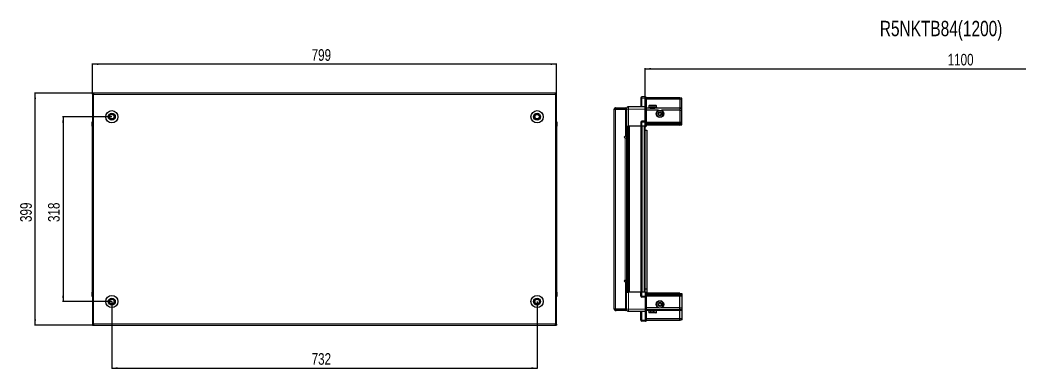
# Model space of a CAD drawing. Header units: millimetres. Extents: x 834 to 4032, y -97 to 1802.
# Drawn here: x 834 to 2555, y 1202 to 1802 of the extents above; entities that cross this region are included whole.
import ezdxf

# ---------------------------------------------------------------- set-up
doc = ezdxf.new("R2010")
doc.units = ezdxf.units.MM
doc.layers.add('FORMAT', color=7, linetype='Continuous')
doc.styles.add('SLDTEXTSTYLE0', font='TXT', dxfattribs={"width": 0.75})
doc.dimstyles.new('SLDDIMSTYLE0', dxfattribs={"dimtxt": 20, "dimasz": 10, "dimexe": 0, "dimexo": 0.0625, "dimgap": 5, "dimtad": 2, "dimdec": 1, "dimrnd": 1e-09, "dimzin": 12, "dimdsep": 46, "dimtxsty": 'SLDTEXTSTYLE0', "dimsah": 1, "dimcen": 0.09, "dimadec": 0, "dimazin": 3, "dimtfac": 1, "dimtofl": 0, "dimtmove": 0, "dimatfit": 3, "dimfxl": 0, "dimfrac": 2, "dimtolj": 1, "dimtzin": 12, "dimarcsym": 0})

# ---------------------------------------------------------------- blocks, each defined once
blk = doc.blocks.new('_D')
at = {"layer": 'FORMAT'}
for p, q in [((958.3, 1676.3), (858.8, 1676.3)), ((859.8, 1277.3), (859.8, 1676.3)), ((958.3, 1277.3), (858.8, 1277.3))]:
    blk.add_line(p, q, dxfattribs=at)
for points in [[(859.8, 1676.3), (858.3, 1666.3), (861.4, 1666.3)], [(859.8, 1277.3), (861.4, 1287.3), (858.3, 1287.3)]]:
    blk.add_solid(points, dxfattribs=at)
at = {"layer": 'FORMAT', "insert": (834, 1454.6), "char_height": 20, "attachment_point": 1, "rotation": 90, "style": 'SLDTEXTSTYLE0'}
blk.add_mtext('399', dxfattribs=at)
blk = doc.blocks.new('_D_1')
at = {"layer": 'FORMAT'}
for p, q in [((958.3, 1676.3), (958.3, 1727.3)), ((1757.3, 1726.3), (958.3, 1726.3)), ((1757.3, 1676.3), (1757.3, 1727.3))]:
    blk.add_line(p, q, dxfattribs=at)
for points in [[(958.3, 1726.3), (968.3, 1724.7), (968.3, 1727.8)], [(1757.3, 1726.3), (1747.3, 1727.8), (1747.3, 1724.7)]]:
    blk.add_solid(points, dxfattribs=at)
at = {"layer": 'FORMAT', "insert": (1335.7, 1752), "char_height": 20, "attachment_point": 1, "style": 'SLDTEXTSTYLE0'}
blk.add_mtext('799', dxfattribs=at)
blk = doc.blocks.new('_D_2')
at = {"layer": 'FORMAT'}
for p, q in [((991.8, 1317.7), (991.8, 1202.3)), ((1723.8, 1317.7), (1723.8, 1202.3)), ((991.8, 1203.3), (1723.8, 1203.3))]:
    blk.add_line(p, q, dxfattribs=at)
for points in [[(991.8, 1203.3), (1001.8, 1201.7), (1001.8, 1204.8)], [(1723.8, 1203.3), (1713.8, 1204.8), (1713.8, 1201.7)]]:
    blk.add_solid(points, dxfattribs=at)
at = {"layer": 'FORMAT', "insert": (1335.7, 1229), "char_height": 20, "attachment_point": 1, "style": 'SLDTEXTSTYLE0'}
blk.add_mtext('732', dxfattribs=at)
blk = doc.blocks.new('_D_3')
at = {"layer": 'FORMAT'}
for p, q in [((991.8, 1635.8), (906.8, 1635.8)), ((907.8, 1635.8), (907.8, 1317.8)), ((991.8, 1317.8), (906.8, 1317.8))]:
    blk.add_line(p, q, dxfattribs=at)
for points in [[(907.8, 1635.8), (906.3, 1625.8), (909.4, 1625.8)], [(907.8, 1317.8), (909.4, 1327.8), (906.3, 1327.8)]]:
    blk.add_solid(points, dxfattribs=at)
at = {"layer": 'FORMAT', "insert": (882, 1454.6), "char_height": 20, "attachment_point": 1, "rotation": 90, "style": 'SLDTEXTSTYLE0'}
blk.add_mtext('318', dxfattribs=at)
blk = doc.blocks.new('_D_4')
at = {"layer": 'FORMAT'}
for p, q in [((1910.1, 1619.8), (1910.1, 1719.3)), ((1910.1, 1718.3), (3010.1, 1718.3)), ((3010.1, 1619.8), (3010.1, 1719.3))]:
    blk.add_line(p, q, dxfattribs=at)
for points in [[(1910.1, 1718.3), (1920.1, 1716.7), (1920.1, 1719.8)], [(3010.1, 1718.3), (3000.1, 1719.8), (3000.1, 1716.7)]]:
    blk.add_solid(points, dxfattribs=at)
at = {"layer": 'FORMAT', "insert": (2430.5, 1744), "char_height": 20, "attachment_point": 1, "style": 'SLDTEXTSTYLE0'}
blk.add_mtext('1100', dxfattribs=at)

msp = doc.modelspace()

# ---------------------------------------------------------------- linework, layer by layer
at = {"color": 7, "linetype": 'Continuous', "lineweight": 25}
for p, q in [((958.32, 1674.76), (958.32, 1676.26)), ((960.42, 1676.26), (958.32, 1676.26)), ((958.32, 1674.76), (960.42, 1674.76)), ((958.32, 1674.76), (958.32, 1674.16)), ((958.32, 1674.16), (958.32, 1279.36)), ((958.32, 1674.16), (960.42, 1674.16)), ((960.42, 1676.26), (960.42, 1674.16)), ((1755.22, 1676.26), (960.42, 1676.26)), ((1755.22, 1674.16), (1755.22, 1676.26)), ((1757.32, 1676.26), (1755.22, 1676.26)), ((1755.22, 1674.76), (1757.32, 1674.76)), ((1755.22, 1674.16), (1757.32, 1674.16)), ((1757.32, 1674.76), (1757.32, 1676.26)), ((1757.32, 1674.16), (1757.32, 1674.76)), ((1757.32, 1279.36), (1757.32, 1674.16)), ((1910.22, 1669.76), (1904.22, 1669.76)), ((1910.22, 1669.76), (1910.55, 1669.76)), ((1910.22, 1669.76), (1910.22, 1667.76)), ((1911.42, 1669.26), (1910.55, 1669.76)), ((1910.22, 1652.76), (1881.22, 1652.76)), ((1902.22, 1667.76), (1902.22, 1652.76)), ((1910.22, 1652.96), (1910.22, 1667.76)), ((1910.22, 1652.96), (1910.22, 1667.76)), ((1910.22, 1652.76), (1910.22, 1652.96)), ((1910.22, 1652.76), (1911.42, 1652.76)), ((1910.22, 1648.76), (1910.22, 1652.76)), ((1911.42, 1667.76), (1911.42, 1669.26)), ((1969.72, 1668.26), (1911.42, 1668.26)), ((1911.42, 1667.76), (1911.42, 1652.96)), ((1969.72, 1665.76), (1911.42, 1665.76)), ((1911.42, 1652.96), (1911.42, 1652.76)), ((1911.42, 1652.76), (1911.42, 1648.76)), ((1916.22, 1654.66), (1916.22, 1652.26)), ((1917.02, 1655.46), (1924.19, 1655.46)), ((1924.19, 1655.46), (1928.42, 1655.46)), ((1929.22, 1652.26), (1929.22, 1654.66)), ((1969.72, 1668.26), (1969.72, 1665.76)), ((1972.72, 1667.45), (1969.72, 1668.26)), ((1969.72, 1665.76), (1969.72, 1651.26)), ((1972.72, 1665.6), (1969.72, 1665.76)), ((1972.72, 1665.6), (1972.72, 1667.45)), ((1972.72, 1651.26), (1972.72, 1665.6)), ((1858.22, 1648.91), (1856.72, 1648.91)), ((1856.72, 1648.41), (1856.72, 1648.91)), ((1856.72, 1305.11), (1856.72, 1648.41)), ((1858.82, 1649.51), (1858.82, 1651.01)), ((1858.82, 1651.01), (1859.72, 1651.01)), ((1858.82, 1649.51), (1859.72, 1649.51)), ((1858.82, 1649.01), (1876.22, 1649.01)), ((1859.72, 1649.51), (1859.72, 1651.01)), ((1859.72, 1651.01), (1876.22, 1651.01)), ((1859.72, 1649.51), (1876.22, 1649.51)), ((1876.22, 1649.51), (1876.22, 1651.01)), ((1877.72, 1649.01), (1876.22, 1649.01)), ((1876.22, 1649.01), (1876.22, 1601.51)), ((1877.72, 1648.76), (1877.72, 1619.76)), ((1910.22, 1628.46), (1910.22, 1648.76)), ((1969.72, 1650.26), (1911.42, 1650.26)), ((1911.42, 1648.76), (1911.42, 1628.46)), ((1932.72, 1646.76), (1911.42, 1646.76)), ((1916.22, 1652.26), (1916.22, 1651.76)), ((1916.22, 1651.76), (1916.35, 1651.76)), ((1916.54, 1652.26), (1916.35, 1652.26)), ((1916.35, 1652.26), (1916.35, 1651.76)), ((1916.35, 1651.76), (1916.54, 1651.76)), ((1916.54, 1652.26), (1916.54, 1651.76)), ((1916.54, 1651.76), (1917.07, 1651.76)), ((1917.47, 1652.26), (1917.07, 1652.26)), ((1917.07, 1652.26), (1917.07, 1651.76)), ((1917.07, 1651.76), (1917.47, 1651.76)), ((1917.47, 1652.26), (1917.47, 1651.76)), ((1917.47, 1651.76), (1918.34, 1651.76)), ((1918.32, 1651.76), (1918.32, 1651.66)), ((1918.32, 1651.66), (1927.12, 1651.66)), ((1918.92, 1652.26), (1918.34, 1652.26)), ((1918.34, 1652.26), (1918.34, 1651.76)), ((1918.34, 1651.76), (1918.92, 1651.76)), ((1918.72, 1651.26), (1919.41, 1650.77)), ((1918.72, 1651.26), (1923.75, 1651.26)), ((1919.41, 1650.77), (1918.72, 1650.29)), ((1918.72, 1650.29), (1918.72, 1650.26)), ((1918.72, 1650.29), (1923.75, 1650.29)), ((1918.92, 1652.26), (1918.92, 1651.76)), ((1918.92, 1651.76), (1920.04, 1651.76)), ((1919.41, 1650.77), (1923.57, 1650.77)), ((1920.73, 1652.26), (1920.04, 1652.26)), ((1920.04, 1652.26), (1920.04, 1651.76)), ((1920.04, 1651.76), (1920.73, 1651.76)), ((1920.73, 1652.26), (1920.73, 1651.76)), ((1920.73, 1651.76), (1922, 1651.76)), ((1922.74, 1652.26), (1922, 1652.26)), ((1922, 1652.26), (1922, 1651.76)), ((1922, 1651.76), (1922.23, 1651.76)), ((1922.23, 1652.26), (1922.23, 1651.76)), ((1922.73, 1652.26), (1922.73, 1651.76)), ((1922.73, 1651.76), (1922.74, 1651.76)), ((1922.74, 1652.26), (1922.74, 1651.76)), ((1922.74, 1651.76), (1924.03, 1651.76)), ((1923.57, 1650.77), (1926.03, 1650.77)), ((1923.75, 1651.26), (1926.72, 1651.26)), ((1923.75, 1650.29), (1926.72, 1650.29)), ((1924.75, 1652.26), (1924.03, 1652.26)), ((1924.03, 1652.26), (1924.03, 1651.76)), ((1924.09, 1652.26), (1924.09, 1651.76)), ((1924.09, 1651.76), (1924.75, 1651.76)), ((1924.75, 1652.26), (1924.75, 1651.76)), ((1924.75, 1651.76), (1925.94, 1651.76)), ((1926.56, 1652.26), (1925.94, 1652.26)), ((1925.94, 1652.26), (1925.94, 1651.76)), ((1925.94, 1651.76), (1926.56, 1651.76)), ((1926.03, 1650.77), (1926.72, 1651.26)), ((1926.72, 1650.29), (1926.03, 1650.77)), ((1926.56, 1652.26), (1926.56, 1651.76)), ((1926.56, 1651.76), (1927.52, 1651.76)), ((1926.72, 1650.26), (1926.72, 1650.29)), ((1927.12, 1651.66), (1927.12, 1651.76)), ((1927.99, 1652.26), (1927.52, 1652.26)), ((1927.52, 1652.26), (1927.52, 1651.76)), ((1927.52, 1651.76), (1927.99, 1651.76)), ((1927.99, 1652.26), (1927.99, 1651.76)), ((1927.99, 1651.76), (1928.64, 1651.76)), ((1928.91, 1652.26), (1928.64, 1652.26)), ((1928.64, 1652.26), (1928.64, 1651.76)), ((1928.64, 1651.76), (1928.91, 1651.76)), ((1928.91, 1652.26), (1928.91, 1651.76)), ((1928.91, 1651.76), (1929.18, 1651.76)), ((1929.22, 1652.26), (1929.18, 1652.26)), ((1929.18, 1652.26), (1929.18, 1651.76)), ((1929.18, 1651.76), (1929.22, 1651.76)), ((1929.22, 1652.26), (1929.22, 1651.76)), ((1969.72, 1646.76), (1937.72, 1646.76)), ((1969.72, 1651.26), (1969.72, 1650.26)), ((1969.72, 1650.26), (1969.72, 1646.76)), ((1972.72, 1649.45), (1969.72, 1650.26)), ((1969.72, 1646.76), (1969.72, 1626.26)), ((1969.72, 1646.76), (1972.72, 1646.42)), ((1972.72, 1649.45), (1972.72, 1651.26)), ((1972.72, 1646.42), (1972.72, 1649.45)), ((1972.72, 1626.26), (1972.72, 1646.42)), ((957.82, 1626.26), (957.82, 1619.76)), ((957.82, 1619.76), (957.82, 1626.26)), ((957.82, 1619.76), (957.82, 1619.76)), ((958.32, 1619.76), (957.82, 1619.76)), ((957.97, 1619.76), (957.97, 1333.76)), ((1757.32, 1627.58), (1757.32, 1627.58)), ((1757.32, 1619.76), (1757.82, 1619.76)), ((1757.67, 1333.76), (1757.67, 1619.76)), ((1757.82, 1626.26), (1757.82, 1619.76)), ((1757.82, 1619.76), (1757.82, 1626.26)), ((1757.82, 1619.76), (1757.82, 1619.76)), ((1757.82, 1619.76), (1757.82, 1619.76)), ((1876.22, 1622.51), (1877.72, 1622.51)), ((1877.72, 1619.76), (1876.22, 1619.76)), ((1878.37, 1333.76), (1878.37, 1619.76)), ((1880.16, 1619.76), (1880.16, 1333.76)), ((1880.2, 1619.76), (1880.2, 1333.76)), ((1902.22, 1619.76), (1881.22, 1619.76)), ((1902.22, 1626.26), (1902.22, 1619.76)), ((1902.22, 1619.76), (1904.22, 1619.76)), ((1902.87, 1333.76), (1902.87, 1619.76)), ((1910.22, 1628.26), (1904.22, 1628.26)), ((1910.22, 1619.76), (1904.22, 1619.76)), ((1910.07, 1333.76), (1910.07, 1619.76)), ((1910.22, 1628.26), (1910.22, 1628.46)), ((1910.22, 1628.26), (1910.22, 1626.26)), ((1910.22, 1628.26), (1911.42, 1628.26)), ((1910.22, 1619.76), (1910.22, 1626.26)), ((1910.22, 1619.76), (1910.22, 1626.26)), ((1910.22, 1619.76), (1910.55, 1619.76)), ((1910.22, 1619.76), (1910.22, 1619.76)), ((1910.55, 1619.76), (1910.55, 1626.26)), ((1911.42, 1619.76), (1910.55, 1619.76)), ((1910.55, 1619.76), (1910.55, 1619.76)), ((1911.42, 1628.46), (1911.42, 1628.26)), ((1911.42, 1627.58), (1911.42, 1628.26)), ((1911.42, 1627.58), (1911.42, 1619.76)), ((1969.72, 1625.26), (1911.42, 1625.26)), ((1969.72, 1624.26), (1911.42, 1624.26)), ((1969.72, 1622.76), (1911.42, 1622.76)), ((1969.72, 1621.26), (1911.42, 1621.26)), ((1969.72, 1626.26), (1969.72, 1625.26)), ((1969.72, 1625.26), (1969.72, 1624.26)), ((1969.72, 1625.26), (1972.72, 1624.45)), ((1969.72, 1624.26), (1969.72, 1622.76)), ((1969.72, 1624.26), (1972.72, 1623.71)), ((1969.72, 1622.76), (1972.72, 1623.21)), ((1969.72, 1622.76), (1969.72, 1621.26)), ((1969.72, 1621.26), (1972.72, 1622.06)), ((1972.72, 1624.45), (1972.72, 1626.26)), ((1972.72, 1623.71), (1972.72, 1624.45)), ((1972.72, 1623.21), (1972.72, 1623.71)), ((1972.72, 1622.06), (1972.72, 1623.21)), ((1876.22, 1601.51), (1874.87, 1601.51)), ((1910.07, 1612.76), (1912.57, 1612.76)), ((1912.57, 1612.76), (1912.57, 1339.26)), ((1874.87, 1599.51), (1875.62, 1599.51)), ((1875.62, 1599.51), (1877.72, 1599.51)), ((1877.72, 1599.51), (1877.72, 1354.01)), ((1875.62, 1354.01), (1874.87, 1354.01)), ((1874.87, 1352.01), (1876.22, 1352.01)), ((1877.72, 1354.01), (1875.62, 1354.01)), ((1876.22, 1352.01), (1876.22, 1304.51)), ((957.82, 1333.76), (957.82, 1333.76)), ((957.82, 1327.26), (957.82, 1333.76)), ((957.82, 1333.76), (957.82, 1333.76)), ((957.82, 1333.76), (957.82, 1327.26)), ((958.32, 1333.76), (957.82, 1333.76)), ((958.32, 1325.93), (958.32, 1325.93)), ((1757.32, 1333.76), (1757.82, 1333.76)), ((1757.82, 1333.76), (1757.82, 1333.76)), ((1757.82, 1327.26), (1757.82, 1333.76)), ((1757.82, 1333.76), (1757.82, 1327.26)), ((1877.72, 1333.76), (1876.22, 1333.76)), ((1877.72, 1331.01), (1876.22, 1331.01)), ((1877.72, 1304.76), (1877.72, 1333.76)), ((1902.22, 1333.76), (1881.22, 1333.76)), ((1902.22, 1327.26), (1902.22, 1333.76)), ((1902.22, 1333.76), (1904.22, 1333.76)), ((1910.22, 1333.76), (1904.22, 1333.76)), ((1912.57, 1339.26), (1910.07, 1339.26)), ((1910.22, 1327.26), (1910.22, 1333.76)), ((1910.22, 1333.76), (1910.55, 1333.76)), ((1910.22, 1327.26), (1910.22, 1325.26)), ((1910.22, 1327.26), (1910.22, 1325.26)), ((1910.55, 1327.26), (1910.55, 1333.76)), ((1910.55, 1333.76), (1911.42, 1333.76)), ((1911.42, 1333.76), (1911.42, 1325.93)), ((1969.72, 1332.26), (1911.42, 1332.26)), ((1969.72, 1330.76), (1911.42, 1330.76)), ((1969.72, 1329.26), (1911.42, 1329.26)), ((1969.72, 1328.26), (1911.42, 1328.26)), ((1911.42, 1325.26), (1911.42, 1325.93)), ((1912.57, 1339.26), (1912.57, 1332.26)), ((1969.72, 1330.76), (1969.72, 1332.26)), ((1969.72, 1332.26), (1972.72, 1331.45)), ((1969.72, 1329.26), (1969.72, 1330.76)), ((1969.72, 1330.76), (1972.72, 1330.3)), ((1969.72, 1329.26), (1972.72, 1329.8)), ((1969.72, 1328.26), (1969.72, 1329.26)), ((1969.72, 1328.26), (1972.72, 1329.06)), ((1969.72, 1327.26), (1969.72, 1328.26)), ((1969.72, 1306.76), (1969.72, 1327.26)), ((1972.72, 1331.45), (1972.72, 1330.3)), ((1972.72, 1330.3), (1972.72, 1329.8)), ((1972.72, 1329.8), (1972.72, 1329.06)), ((1972.72, 1329.06), (1972.72, 1327.26)), ((1972.72, 1327.26), (1972.72, 1307.09)), ((1910.22, 1325.26), (1904.22, 1325.26)), ((1910.22, 1325.26), (1911.42, 1325.26)), ((1910.22, 1325.06), (1910.22, 1325.26)), ((1910.22, 1304.76), (1910.22, 1325.06)), ((1911.42, 1325.26), (1911.42, 1325.06)), ((1911.42, 1325.06), (1911.42, 1304.76)), ((1856.72, 1304.61), (1856.72, 1305.11)), ((1858.22, 1304.61), (1856.72, 1304.61)), ((1876.22, 1304.51), (1858.82, 1304.51)), ((1858.82, 1304.01), (1858.82, 1302.51)), ((1858.82, 1304.01), (1859.72, 1304.01)), ((1858.82, 1302.51), (1859.72, 1302.51)), ((1859.72, 1304.01), (1859.72, 1302.51)), ((1876.22, 1304.01), (1859.72, 1304.01)), ((1876.22, 1302.51), (1859.72, 1302.51)), ((1876.22, 1304.51), (1877.72, 1304.51)), ((1876.22, 1304.01), (1876.22, 1302.51)), ((1910.22, 1300.76), (1881.22, 1300.76)), ((1902.22, 1285.76), (1902.22, 1300.76)), ((1910.22, 1300.76), (1910.22, 1304.76)), ((1910.22, 1300.76), (1911.42, 1300.76)), ((1910.22, 1300.56), (1910.22, 1300.76)), ((1910.22, 1285.76), (1910.22, 1300.56)), ((1932.72, 1306.76), (1911.42, 1306.76)), ((1911.42, 1304.76), (1911.42, 1300.76)), ((1969.72, 1303.26), (1911.42, 1303.26)), ((1911.42, 1300.76), (1911.42, 1300.56)), ((1911.42, 1300.56), (1911.42, 1285.76)), ((1916.22, 1301.76), (1916.22, 1298.86)), ((1916.32, 1301.76), (1916.22, 1301.76)), ((1916.32, 1301.26), (1916.32, 1301.76)), ((1916.48, 1301.76), (1916.32, 1301.76)), ((1916.32, 1301.26), (1916.48, 1301.26)), ((1916.48, 1301.26), (1916.48, 1301.76)), ((1916.97, 1301.76), (1916.48, 1301.76)), ((1916.97, 1301.26), (1916.97, 1301.76)), ((1917.35, 1301.76), (1916.97, 1301.76)), ((1916.97, 1301.26), (1917.35, 1301.26)), ((1917.17, 1298.06), (1917.02, 1298.06)), ((1928.42, 1298.06), (1917.17, 1298.06)), ((1917.35, 1301.26), (1917.35, 1301.76)), ((1918.19, 1301.76), (1917.35, 1301.76)), ((1918.19, 1301.26), (1918.19, 1301.76)), ((1918.75, 1301.76), (1918.19, 1301.76)), ((1918.19, 1301.26), (1918.75, 1301.26)), ((1918.32, 1301.86), (1918.32, 1301.76)), ((1923.72, 1301.86), (1918.32, 1301.86)), ((1918.72, 1303.26), (1918.72, 1303.22)), ((1918.72, 1303.22), (1919.41, 1302.74)), ((1918.82, 1303.22), (1918.72, 1303.22)), ((1919.41, 1302.74), (1918.72, 1302.26)), ((1918.82, 1302.26), (1918.72, 1302.26)), ((1918.75, 1301.26), (1918.75, 1301.76)), ((1919.85, 1301.76), (1918.75, 1301.76)), ((1926.72, 1303.22), (1918.82, 1303.22)), ((1926.72, 1302.26), (1918.82, 1302.26)), ((1919.5, 1302.74), (1919.41, 1302.74)), ((1926.03, 1302.74), (1919.5, 1302.74)), ((1919.85, 1301.26), (1919.85, 1301.76)), ((1920.54, 1301.76), (1919.85, 1301.76)), ((1919.85, 1301.26), (1920.54, 1301.26)), ((1920.54, 1301.26), (1920.54, 1301.76)), ((1921.8, 1301.76), (1920.54, 1301.76)), ((1921.8, 1301.26), (1921.8, 1301.76)), ((1922.1, 1301.76), (1921.8, 1301.76)), ((1921.8, 1301.26), (1922.53, 1301.26)), ((1922.1, 1301.26), (1922.1, 1301.76)), ((1922.53, 1301.26), (1922.53, 1301.76)), ((1923.83, 1301.76), (1922.53, 1301.76)), ((1927.12, 1301.86), (1923.72, 1301.86)), ((1923.83, 1301.26), (1923.83, 1301.76)), ((1923.83, 1301.26), (1924.55, 1301.26)), ((1923.96, 1301.26), (1923.96, 1301.76)), ((1924.55, 1301.76), (1923.96, 1301.76)), ((1924.55, 1301.26), (1924.55, 1301.76)), ((1925.76, 1301.76), (1924.55, 1301.76)), ((1925.76, 1301.26), (1925.76, 1301.76)), ((1926.39, 1301.76), (1925.76, 1301.76)), ((1925.76, 1301.26), (1926.39, 1301.26)), ((1926.03, 1302.74), (1926.72, 1303.22)), ((1926.72, 1302.26), (1926.03, 1302.74)), ((1926.39, 1301.26), (1926.39, 1301.76)), ((1927.38, 1301.76), (1926.39, 1301.76)), ((1926.72, 1303.22), (1926.72, 1303.26)), ((1927.12, 1301.76), (1927.12, 1301.86)), ((1927.38, 1301.26), (1927.38, 1301.76)), ((1927.87, 1301.76), (1927.38, 1301.76)), ((1927.38, 1301.26), (1927.87, 1301.26)), ((1927.87, 1301.26), (1927.87, 1301.76)), ((1928.55, 1301.76), (1927.87, 1301.76)), ((1928.55, 1301.26), (1928.55, 1301.76)), ((1928.84, 1301.76), (1928.55, 1301.76)), ((1928.55, 1301.26), (1928.84, 1301.26)), ((1928.84, 1301.26), (1928.84, 1301.76)), ((1929.15, 1301.76), (1928.84, 1301.76)), ((1929.15, 1301.26), (1929.15, 1301.76)), ((1929.22, 1301.76), (1929.15, 1301.76)), ((1929.15, 1301.26), (1929.22, 1301.26)), ((1929.22, 1298.86), (1929.22, 1301.76)), ((1929.22, 1301.26), (1929.22, 1301.76)), ((1929.22, 1301.76), (1929.22, 1301.76)), ((1969.72, 1306.76), (1937.72, 1306.76)), ((1969.72, 1306.76), (1972.72, 1307.09)), ((1969.72, 1303.26), (1969.72, 1306.76)), ((1972.72, 1304.06), (1969.72, 1303.26)), ((1969.72, 1302.26), (1969.72, 1303.26)), ((1969.72, 1287.76), (1969.72, 1302.26)), ((1972.72, 1307.09), (1972.72, 1304.06)), ((1972.72, 1304.06), (1972.72, 1302.26)), ((1972.72, 1302.26), (1972.72, 1287.91)), ((960.42, 1279.36), (958.32, 1279.36)), ((958.32, 1279.36), (958.32, 1278.76)), ((960.42, 1278.76), (958.32, 1278.76)), ((958.32, 1278.76), (958.32, 1277.26)), ((958.32, 1277.26), (960.42, 1277.26)), ((960.42, 1279.36), (960.42, 1277.26)), ((960.42, 1277.26), (1755.22, 1277.26)), ((1757.32, 1279.36), (1755.22, 1279.36)), ((1755.22, 1277.26), (1755.22, 1279.36)), ((1757.32, 1278.76), (1755.22, 1278.76)), ((1755.22, 1277.26), (1757.32, 1277.26)), ((1757.32, 1278.76), (1757.32, 1279.36)), ((1757.32, 1278.76), (1757.32, 1277.26)), ((1910.22, 1283.76), (1904.22, 1283.76)), ((1910.22, 1285.76), (1910.22, 1283.76)), ((1910.22, 1283.76), (1910.55, 1283.76)), ((1910.22, 1283.76), (1910.22, 1283.76)), ((1910.22, 1283.76), (1910.55, 1283.76)), ((1910.55, 1283.76), (1911.42, 1284.26)), ((1910.55, 1283.76), (1911.42, 1284.26)), ((1969.72, 1287.76), (1911.42, 1287.76)), ((1911.42, 1284.26), (1911.42, 1285.76)), ((1969.72, 1285.26), (1911.42, 1285.26)), ((1972.72, 1287.91), (1969.72, 1287.76)), ((1969.72, 1285.26), (1969.72, 1287.76)), ((1972.72, 1286.06), (1969.72, 1285.26)), ((1972.72, 1287.91), (1972.72, 1286.06))]:
    msp.add_line(p, q, dxfattribs=at)
at = {"color": 8, "linetype": 'Continuous', "lineweight": 18}
for p, q in [((960.42, 1674.16), (960.42, 1279.36)), ((1755.22, 1674.16), (960.42, 1674.16)), ((1755.22, 1279.36), (1755.22, 1674.16)), ((1904.22, 1667.76), (1904.22, 1669.76)), ((1904.22, 1667.76), (1902.22, 1667.76)), ((1904.22, 1652.76), (1904.22, 1667.76)), ((1910.22, 1667.76), (1904.22, 1667.76)), ((1910.22, 1667.76), (1911.42, 1667.76)), ((1910.22, 1652.96), (1911.42, 1652.96)), ((1916.22, 1654.66), (1924.39, 1654.66)), ((1924.39, 1654.66), (1929.22, 1654.66)), ((1858.82, 1649.01), (1858.82, 1304.51)), ((1881.22, 1619.76), (1881.22, 1648.76)), ((1910.22, 1648.76), (1881.22, 1648.76)), ((1910.22, 1648.76), (1911.42, 1648.76)), ((1918.72, 1651.26), (1911.42, 1651.26)), ((1969.72, 1651.26), (1926.72, 1651.26)), ((1972.72, 1651.26), (1969.72, 1651.26)), ((958.32, 1626.26), (957.82, 1626.26)), ((1757.32, 1626.26), (1757.82, 1626.26)), ((1877.72, 1599.51), (1877.72, 1619.76)), ((1878.96, 1619.76), (1878.96, 1333.76)), ((1881.4, 1333.76), (1881.4, 1619.76)), ((1882.82, 1619.76), (1882.82, 1333.76)), ((1902.22, 1626.26), (1904.22, 1626.26)), ((1902.22, 1333.76), (1902.22, 1619.76)), ((1904.22, 1626.26), (1904.22, 1628.26)), ((1904.22, 1619.76), (1904.22, 1626.26)), ((1910.22, 1626.26), (1904.22, 1626.26)), ((1904.87, 1333.76), (1904.87, 1619.76)), ((1908.07, 1333.76), (1908.07, 1619.76)), ((1910.22, 1628.46), (1911.42, 1628.46)), ((1910.22, 1626.26), (1910.55, 1626.26)), ((1910.22, 1619.76), (1910.55, 1619.76)), ((1969.72, 1626.26), (1911.42, 1626.26)), ((1969.72, 1626.26), (1972.72, 1626.26)), ((1875.62, 1354.01), (1875.62, 1599.51)), ((1877.72, 1333.76), (1877.72, 1354.01)), ((958.32, 1327.26), (957.82, 1327.26)), ((1757.32, 1327.26), (1757.82, 1327.26)), ((1881.22, 1333.76), (1881.22, 1304.76)), ((1902.22, 1327.26), (1904.22, 1327.26)), ((1904.22, 1333.76), (1904.22, 1327.26)), ((1904.22, 1327.26), (1904.22, 1325.26)), ((1910.22, 1327.26), (1904.22, 1327.26)), ((1910.22, 1327.26), (1910.55, 1327.26)), ((1969.72, 1327.26), (1911.42, 1327.26)), ((1969.72, 1327.26), (1972.72, 1327.26)), ((1911.42, 1325.06), (1910.22, 1325.06)), ((1910.22, 1304.76), (1881.22, 1304.76)), ((1904.22, 1300.76), (1904.22, 1285.76)), ((1910.22, 1304.76), (1911.42, 1304.76)), ((1911.42, 1300.56), (1910.22, 1300.56)), ((1918.72, 1302.26), (1911.42, 1302.26)), ((1916.39, 1298.86), (1916.22, 1298.86)), ((1929.22, 1298.86), (1916.39, 1298.86)), ((1969.72, 1302.26), (1926.72, 1302.26)), ((1972.72, 1302.26), (1969.72, 1302.26)), ((960.42, 1279.36), (1755.22, 1279.36)), ((1904.22, 1285.76), (1902.22, 1285.76)), ((1904.22, 1285.76), (1904.22, 1283.76)), ((1910.22, 1285.76), (1904.22, 1285.76)), ((1910.22, 1285.76), (1911.42, 1285.76))]:
    msp.add_line(p, q, dxfattribs=at)
at = {"color": 7, "linetype": 'Continuous', "lineweight": 25}
for centre, radius in [((991.82, 1635.76), 10.5), ((991.82, 1635.76), 6), ((991.82, 1635.76), 3.9), ((1723.82, 1635.76), 10.5), ((1723.82, 1635.76), 6), ((1723.82, 1635.76), 3.9), ((1935.22, 1640.76), 6.5), ((1935.22, 1640.76), 3.46), ((991.82, 1317.76), 10.5), ((1723.82, 1317.76), 10.5), ((991.82, 1317.76), 6), ((991.82, 1317.76), 3.9), ((1723.82, 1317.76), 6), ((1723.82, 1317.76), 3.9), ((1935.22, 1312.76), 6.5), ((1935.22, 1312.76), 3.46)]:
    msp.add_circle(centre, radius, dxfattribs=at)
at = {"color": 8, "linetype": 'Continuous', "lineweight": 18}
for centre in [(1935.22, 1640.76), (1935.22, 1312.76)]:
    msp.add_circle(centre, 5.7, dxfattribs=at)
at = {"color": 7, "linetype": 'Continuous', "lineweight": 25}
for centre, radius, start, end in [((1904.22, 1667.76), 2, 90, 180), ((1917.02, 1654.66), 0.8, 90, 180), ((1928.42, 1654.66), 0.8, 0, 90), ((991.82, 1635.76), 4.62, 120, 180), ((991.82, 1635.76), 4.62, 180, 240), ((991.82, 1635.76), 4.62, 60, 120), ((991.82, 1635.76), 4.62, 360, 60), ((991.82, 1635.76), 4.62, 300, 360), ((1723.82, 1635.76), 4.62, 120, 180), ((1723.82, 1635.76), 4.62, 180, 240), ((1723.82, 1635.76), 4.62, 60, 120), ((1723.82, 1635.76), 4.62, 0, 60), ((1723.82, 1635.76), 4.62, 300, 0), ((1858.72, 1648.51), 0.5, 90, 117.7907), ((1876.12, 1648.91), 0.6, 9.59407, 90), ((1876.12, 1648.91), 2.1, 32.2369, 87.2706), ((1918.32, 1651.26), 0.4, 0, 90), ((1927.12, 1651.26), 0.4, 90, 180), ((1935.22, 1640.76), 2.5, 161.00659, 221.00659), ((1935.22, 1640.76), 2.5, 101.00659, 161.00659), ((1935.22, 1640.76), 2.5, 221.00659, 281.00659), ((1935.22, 1640.76), 2.5, 41.00659, 101.00659), ((1935.22, 1640.76), 2.5, 281.00659, 341.00659), ((1935.22, 1640.76), 2.5, 341.00659, 41.00659), ((959.82, 1626.26), 2, 138.59038, 180), ((991.82, 1635.76), 4.62, 240, 300), ((1723.82, 1635.76), 4.62, 240, 300), ((1755.82, 1626.26), 2, 0, 41.39416), ((1904.22, 1626.26), 2, 90, 180), ((1907.57, 1622.41), 5, 300, 346.70293), ((1874.87, 1600.51), 1, 90, 270), ((1874.87, 1353.01), 1, 90, 270), ((959.82, 1327.26), 2, 180, 221.39416), ((1755.82, 1327.26), 2, 318.59038, 0), ((1904.22, 1327.26), 2, 180, 270), ((991.82, 1317.76), 4.62, 120, 180), ((991.82, 1317.76), 4.62, 180, 240), ((991.82, 1317.76), 4.62, 60, 120), ((991.82, 1317.76), 4.62, 240, 300), ((991.82, 1317.76), 4.62, 360, 60), ((991.82, 1317.76), 4.62, 300, 360), ((1723.82, 1317.76), 4.62, 120, 180), ((1723.82, 1317.76), 4.62, 180, 240), ((1723.82, 1317.76), 4.62, 60, 120), ((1723.82, 1317.76), 4.62, 240, 300), ((1723.82, 1317.76), 4.62, 0, 60), ((1723.82, 1317.76), 4.62, 300, 0), ((1935.22, 1312.76), 2.5, 127.98423, 187.98423), ((1935.22, 1312.76), 2.5, 187.98423, 247.98423), ((1935.22, 1312.76), 2.5, 67.98423, 127.98423), ((1935.22, 1312.76), 2.5, 247.98423, 307.98423), ((1935.22, 1312.76), 2.5, 7.98423, 67.98423), ((1935.22, 1312.76), 2.5, 307.98423, 7.98423), ((1858.72, 1305.01), 0.5, 243.58436, 270), ((1876.12, 1304.61), 0.6, 270, 350.40593), ((1876.12, 1304.61), 2.1, 272.7294, 327.8305), ((1917.02, 1298.86), 0.8, 180, 270), ((1918.32, 1302.26), 0.4, 270, 0), ((1927.12, 1302.26), 0.4, 180, 270), ((1928.42, 1298.86), 0.8, 270, 360), ((1904.22, 1285.76), 2, 180, 270)]:
    msp.add_arc(centre, radius, start, end, dxfattribs=at)
for centre, start_param, end_param in [((1914.02, 1626.26), 2.4188584, 3.1415927), ((1914.02, 1327.26), 3.1415927, 3.8643269)]:
    msp.add_ellipse(centre, major_axis=(3.46, 0), ratio=0.5773503, start_param=start_param, end_param=end_param, dxfattribs=at)
for points, knots in [([(1881.22, 1652.76), (1880.78, 1652.71), (1880.1, 1652.64), (1879.29, 1652.2), (1878.73, 1651.75), (1878.27, 1651.19), (1877.84, 1650.37), (1877.77, 1649.7), (1877.72, 1649.26)], [0, 0, 0, 0, 0.2394568, 0.3683607, 0.5, 0.6316393, 0.7605432, 1, 1, 1, 1]), ([(987.21, 1635.76), (987.54, 1636.33), (988.1, 1637.31), (988.92, 1638.73), (989.33, 1639.44), (989.52, 1639.76)], [0, 0, 0, 0, 0.4391308, 0.7513783, 1, 1, 1, 1]), ([(989.52, 1631.76), (989.18, 1632.33), (988.62, 1633.31), (987.8, 1634.73), (987.39, 1635.44), (987.21, 1635.76)], [0, 0, 0, 0, 0.4391308, 0.7513783, 1, 1, 1, 1]), ([(989.52, 1639.76), (989.72, 1639.76), (990.42, 1639.76), (991.73, 1639.76), (993.12, 1639.76), (993.87, 1639.76), (994.13, 1639.76)], [0, 0, 0, 0, 0.1393293, 0.4852696, 0.8163565, 1, 1, 1, 1]), ([(994.13, 1639.76), (994.46, 1639.18), (995.03, 1638.2), (995.85, 1636.78), (996.26, 1636.07), (996.44, 1635.76)], [0, 0, 0, 0, 0.4391308, 0.7513783, 1, 1, 1, 1]), ([(996.44, 1635.76), (996.11, 1635.18), (995.55, 1634.2), (994.72, 1632.78), (994.32, 1632.07), (994.13, 1631.76)], [0, 0, 0, 0, 0.4391308, 0.7513783, 1, 1, 1, 1]), ([(1719.21, 1635.76), (1719.54, 1636.33), (1720.1, 1637.31), (1720.92, 1638.73), (1721.33, 1639.44), (1721.52, 1639.76)], [0, 0, 0, 0, 0.4391308, 0.7513783, 1, 1, 1, 1]), ([(1721.52, 1631.76), (1721.18, 1632.33), (1720.62, 1633.31), (1719.8, 1634.73), (1719.39, 1635.44), (1719.21, 1635.76)], [0, 0, 0, 0, 0.4391308, 0.7513783, 1, 1, 1, 1]), ([(1721.52, 1639.76), (1721.72, 1639.76), (1722.42, 1639.76), (1723.73, 1639.76), (1725.12, 1639.76), (1725.87, 1639.76), (1726.13, 1639.76)], [0, 0, 0, 0, 0.1393293, 0.4852696, 0.8163565, 1, 1, 1, 1]), ([(1726.13, 1639.76), (1726.46, 1639.18), (1727.03, 1638.2), (1727.85, 1636.78), (1728.26, 1636.07), (1728.44, 1635.76)], [0, 0, 0, 0, 0.4391308, 0.7513783, 1, 1, 1, 1]), ([(1728.44, 1635.76), (1728.11, 1635.18), (1727.55, 1634.2), (1726.72, 1632.78), (1726.32, 1632.07), (1726.13, 1631.76)], [0, 0, 0, 0, 0.4391308, 0.7513783, 1, 1, 1, 1]), ([(1858.82, 1651.01), (1858.57, 1650.98), (1858.07, 1650.93), (1857.43, 1650.54), (1856.97, 1649.98), (1856.75, 1649.4), (1856.73, 1649.03), (1856.72, 1648.91)], [0, 0, 0, 0, 0.2302553, 0.4485219, 0.6667858, 0.8850496, 1, 1, 1, 1]), ([(1856.72, 1648.41), (1856.75, 1648.45), (1856.8, 1648.54), (1857.19, 1648.68), (1857.75, 1648.81), (1858.33, 1648.92), (1858.69, 1648.98), (1858.82, 1649.01)], [0, 0, 0, 0, 0.2302553, 0.4485219, 0.6667858, 0.8850496, 1, 1, 1, 1]), ([(1877.72, 1649.26), (1877.72, 1649.25), (1877.72, 1649.24), (1877.72, 1649.12), (1877.72, 1648.95), (1877.72, 1648.82), (1877.72, 1648.76)], [0, 0, 0, 0, 0.2493943, 0.5003335, 0.7501667, 1, 1, 1, 1]), ([(1932.39, 1640.21), (1932.55, 1640.69), (1932.87, 1641.61), (1933.18, 1642.51), (1933.33, 1642.94)], [0, 0, 0, 0, 0.5346859, 1, 1, 1, 1]), ([(1934.28, 1638.03), (1934.05, 1638.29), (1933.51, 1638.91), (1932.86, 1639.66), (1932.47, 1640.11), (1932.39, 1640.21)], [0, 0, 0, 0, 0.36290056, 0.86687533, 1, 1, 1, 1]), ([(1933.33, 1642.94), (1933.83, 1643.03), (1934.78, 1643.22), (1935.72, 1643.4), (1936.16, 1643.49)], [0, 0, 0, 0, 0.5346859, 1, 1, 1, 1]), ([(1937.11, 1638.58), (1936.61, 1638.48), (1935.66, 1638.3), (1934.72, 1638.11), (1934.28, 1638.03)], [0, 0, 0, 0, 0.53468586, 1, 1, 1, 1]), ([(1936.16, 1643.49), (1936.24, 1643.39), (1936.63, 1642.94), (1937.29, 1642.19), (1937.83, 1641.57), (1938.05, 1641.31)], [0, 0, 0, 0, 0.13312467, 0.63709944, 1, 1, 1, 1]), ([(1938.05, 1641.31), (1937.89, 1640.82), (1937.57, 1639.91), (1937.26, 1639), (1937.11, 1638.58)], [0, 0, 0, 0, 0.5346859, 1, 1, 1, 1]), ([(994.13, 1631.76), (993.87, 1631.76), (993.12, 1631.76), (991.73, 1631.76), (990.42, 1631.76), (989.72, 1631.76), (989.52, 1631.76)], [0, 0, 0, 0, 0.1836435, 0.5147304, 0.8606707, 1, 1, 1, 1]), ([(1726.13, 1631.76), (1725.87, 1631.76), (1725.12, 1631.76), (1723.73, 1631.76), (1722.42, 1631.76), (1721.72, 1631.76), (1721.52, 1631.76)], [0, 0, 0, 0, 0.1836435, 0.5147304, 0.8606707, 1, 1, 1, 1]), ([(1877.72, 1619.76), (1877.76, 1619.76), (1877.84, 1619.76), (1878.44, 1619.76), (1879.33, 1619.76), (1880.31, 1619.76), (1880.96, 1619.76), (1881.22, 1619.76)], [0, 0, 0, 0, 0.2146939, 0.4293877, 0.6440816, 0.8587754, 1, 1, 1, 1]), ([(1877.72, 1333.76), (1877.76, 1333.76), (1877.84, 1333.76), (1878.44, 1333.76), (1879.33, 1333.76), (1880.31, 1333.76), (1880.96, 1333.76), (1881.22, 1333.76)], [0, 0, 0, 0, 0.2146939, 0.4293877, 0.6440816, 0.8587754, 1, 1, 1, 1]), ([(987.21, 1317.76), (987.54, 1318.33), (988.1, 1319.31), (988.92, 1320.73), (989.33, 1321.44), (989.52, 1321.76)], [0, 0, 0, 0, 0.4391308, 0.7513783, 1, 1, 1, 1]), ([(989.52, 1313.76), (989.18, 1314.33), (988.62, 1315.31), (987.8, 1316.73), (987.39, 1317.44), (987.21, 1317.76)], [0, 0, 0, 0, 0.4391308, 0.7513783, 1, 1, 1, 1]), ([(989.52, 1321.76), (989.72, 1321.76), (990.42, 1321.76), (991.73, 1321.76), (993.12, 1321.76), (993.87, 1321.76), (994.13, 1321.76)], [0, 0, 0, 0, 0.1393293, 0.4852696, 0.8163565, 1, 1, 1, 1]), ([(994.13, 1313.76), (993.87, 1313.76), (993.12, 1313.76), (991.73, 1313.76), (990.42, 1313.76), (989.72, 1313.76), (989.52, 1313.76)], [0, 0, 0, 0, 0.1836435, 0.5147304, 0.8606707, 1, 1, 1, 1]), ([(994.13, 1321.76), (994.46, 1321.18), (995.03, 1320.2), (995.85, 1318.78), (996.26, 1318.07), (996.44, 1317.76)], [0, 0, 0, 0, 0.4391308, 0.7513783, 1, 1, 1, 1]), ([(996.44, 1317.76), (996.11, 1317.18), (995.55, 1316.2), (994.72, 1314.78), (994.32, 1314.07), (994.13, 1313.76)], [0, 0, 0, 0, 0.4391308, 0.7513783, 1, 1, 1, 1]), ([(1719.21, 1317.76), (1719.54, 1318.33), (1720.1, 1319.31), (1720.92, 1320.73), (1721.33, 1321.44), (1721.52, 1321.76)], [0, 0, 0, 0, 0.4391308, 0.7513783, 1, 1, 1, 1]), ([(1721.52, 1313.76), (1721.18, 1314.33), (1720.62, 1315.31), (1719.8, 1316.73), (1719.39, 1317.44), (1719.21, 1317.76)], [0, 0, 0, 0, 0.4391308, 0.7513783, 1, 1, 1, 1]), ([(1721.52, 1321.76), (1721.72, 1321.76), (1722.42, 1321.76), (1723.73, 1321.76), (1725.12, 1321.76), (1725.87, 1321.76), (1726.13, 1321.76)], [0, 0, 0, 0, 0.1393293, 0.4852696, 0.8163565, 1, 1, 1, 1]), ([(1726.13, 1313.76), (1725.87, 1313.76), (1725.12, 1313.76), (1723.73, 1313.76), (1722.42, 1313.76), (1721.72, 1313.76), (1721.52, 1313.76)], [0, 0, 0, 0, 0.1836435, 0.5147304, 0.8606707, 1, 1, 1, 1]), ([(1726.13, 1321.76), (1726.46, 1321.18), (1727.03, 1320.2), (1727.85, 1318.78), (1728.26, 1318.07), (1728.44, 1317.76)], [0, 0, 0, 0, 0.4391308, 0.7513783, 1, 1, 1, 1]), ([(1728.44, 1317.76), (1728.11, 1317.18), (1727.55, 1316.2), (1726.72, 1314.78), (1726.32, 1314.07), (1726.13, 1313.76)], [0, 0, 0, 0, 0.4391308, 0.7513783, 1, 1, 1, 1]), ([(1932.54, 1313.84), (1932.95, 1314.16), (1933.71, 1314.75), (1934.47, 1315.34), (1934.82, 1315.62)], [0, 0, 0, 0, 0.5346859, 1, 1, 1, 1]), ([(1932.94, 1310.98), (1932.93, 1311.1), (1932.84, 1311.7), (1932.71, 1312.68), (1932.59, 1313.5), (1932.54, 1313.84)], [0, 0, 0, 0, 0.13312467, 0.63709944, 1, 1, 1, 1]), ([(1935.62, 1309.9), (1935.14, 1310.09), (1934.25, 1310.45), (1933.36, 1310.81), (1932.94, 1310.98)], [0, 0, 0, 0, 0.5346859, 1, 1, 1, 1]), ([(1934.82, 1315.62), (1935.3, 1315.42), (1936.19, 1315.06), (1937.08, 1314.7), (1937.49, 1314.53)], [0, 0, 0, 0, 0.5346859, 1, 1, 1, 1]), ([(1937.9, 1311.67), (1937.49, 1311.36), (1936.73, 1310.76), (1935.97, 1310.17), (1935.62, 1309.9)], [0, 0, 0, 0, 0.5346859, 1, 1, 1, 1]), ([(1937.49, 1314.53), (1937.54, 1314.19), (1937.66, 1313.38), (1937.8, 1312.39), (1937.88, 1311.8), (1937.9, 1311.67)], [0, 0, 0, 0, 0.36290056, 0.86687533, 1, 1, 1, 1]), ([(1858.82, 1304.51), (1858.57, 1304.55), (1858.07, 1304.64), (1857.43, 1304.78), (1856.97, 1304.91), (1856.75, 1305.02), (1856.73, 1305.08), (1856.72, 1305.11)], [0, 0, 0, 0, 0.2302553, 0.4485219, 0.6667858, 0.8850496, 1, 1, 1, 1]), ([(1856.72, 1304.61), (1856.75, 1304.35), (1856.8, 1303.86), (1857.19, 1303.22), (1857.75, 1302.75), (1858.33, 1302.53), (1858.69, 1302.51), (1858.82, 1302.51)], [0, 0, 0, 0, 0.2302553, 0.4485219, 0.6667858, 0.8850496, 1, 1, 1, 1]), ([(1877.72, 1304.26), (1877.72, 1304.26), (1877.72, 1304.28), (1877.72, 1304.4), (1877.72, 1304.56), (1877.72, 1304.69), (1877.72, 1304.76)], [0, 0, 0, 0, 0.2493943, 0.5003335, 0.7501667, 1, 1, 1, 1]), ([(1881.22, 1300.76), (1880.78, 1300.8), (1880.1, 1300.88), (1879.29, 1301.31), (1878.73, 1301.76), (1878.27, 1302.32), (1877.84, 1303.14), (1877.77, 1303.82), (1877.72, 1304.26)], [0, 0, 0, 0, 0.2394568, 0.3683607, 0.5, 0.6316393, 0.7605432, 1, 1, 1, 1])]:
    msp.add_open_spline(points, degree=3, knots=knots, dxfattribs=at)
at = {"color": 8, "linetype": 'Continuous', "lineweight": 18}
for points in [[(1881.22, 1648.76), (1881.22, 1649.28), (1881.22, 1650.33), (1881.22, 1651.65), (1881.22, 1652.58), (1881.22, 1652.7), (1881.22, 1652.76)], [(1881.22, 1304.76), (1881.22, 1304.23), (1881.22, 1303.18), (1881.22, 1301.86), (1881.22, 1300.94), (1881.22, 1300.82), (1881.22, 1300.76)]]:
    msp.add_open_spline(points, degree=3, dxfattribs=at)
at = {"color": 7, "linetype": 'Continuous', "lineweight": 25}
for points in [[(1858.82, 1649.51), (1858.74, 1649.5), (1858.58, 1649.48), (1858.39, 1649.34), (1858.25, 1649.14), (1858.23, 1648.99), (1858.22, 1648.91)], [(1858.22, 1304.61), (1858.23, 1304.53), (1858.25, 1304.37), (1858.39, 1304.17), (1858.58, 1304.03), (1858.74, 1304.02), (1858.82, 1304.01)]]:
    msp.add_open_spline(points, degree=3, dxfattribs=at)
at = {"color": 8, "linetype": 'Continuous', "lineweight": 18}
for points in [[(1881.22, 1648.76), (1880.78, 1648.76), (1880.1, 1648.76), (1879.29, 1648.76), (1878.73, 1648.76), (1878.27, 1648.76), (1877.84, 1648.76), (1877.77, 1648.76), (1877.72, 1648.76)], [(1881.22, 1304.76), (1880.78, 1304.76), (1880.1, 1304.76), (1879.29, 1304.76), (1878.73, 1304.76), (1878.27, 1304.76), (1877.84, 1304.76), (1877.77, 1304.76), (1877.72, 1304.76)]]:
    msp.add_open_spline(points, degree=3, knots=[0, 0, 0, 0, 0.2394568, 0.3683607, 0.5, 0.6316393, 0.7605432, 1, 1, 1, 1], dxfattribs=at)

# ---------------------------------------------------------------- texts
at = {"layer": 'FORMAT', "insert": (2313.8, 1800.76), "char_height": 26.4583, "attachment_point": 1, "style": 'SLDTEXTSTYLE0'}
msp.add_mtext('R5NKTB84(1200)', dxfattribs=at)

# ---------------------------------------------------------------- dimensions: what is measured, and where the dimension line sits
at = {"layer": 'FORMAT'}
dim = msp.add_linear_dim(base=(958.32, 1726.26), p1=(1757.32, 1676.26), p2=(958.32, 1676.26), dimstyle='SLDDIMSTYLE0', dxfattribs=at)
dim.commit()
dim.dimension.update_dxf_attribs({"geometry": '_D_1', "text_midpoint": (1357.82, 1726.26), "dimtype": 160})
for base, p1, p2, angle, picture, middle in [((3010.07, 1718.26), (1910.07, 1619.76), (3010.07, 1619.76), 0, '_D_4', (2460.07, 1718.26)), ((859.82, 1676.26), (958.32, 1277.26), (958.32, 1676.26), 90, '_D', (859.82, 1476.76)), ((907.82, 1317.76), (991.82, 1635.76), (991.82, 1317.76), 90, '_D_3', (907.82, 1476.76)), ((1723.82, 1203.26), (991.82, 1317.76), (1723.82, 1317.76), 0, '_D_2', (1357.82, 1203.26))]:
    dim = msp.add_linear_dim(base=base, p1=p1, p2=p2, angle=angle, dimstyle='SLDDIMSTYLE0', dxfattribs=at)
    dim.commit()
    dim.dimension.update_dxf_attribs({"geometry": picture, "text_midpoint": middle, "dimtype": 160})

doc.saveas('drawing.dxf')
